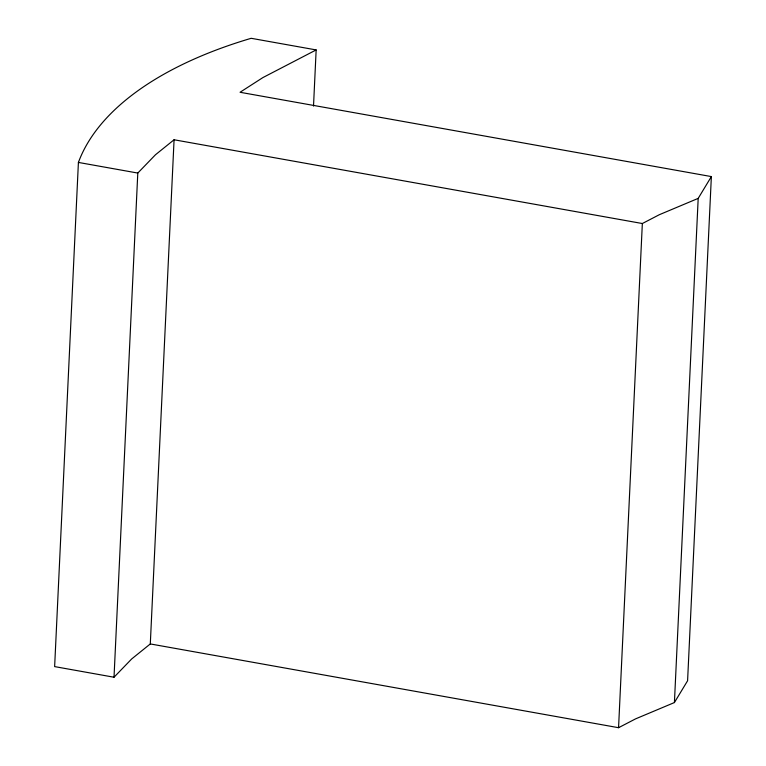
<?xml version="1.0" encoding="UTF-8"?>
<svg xmlns="http://www.w3.org/2000/svg" width="766" height="766" viewBox="0 0 766 766"><rect width="100%" height="100%" fill="white"/><g stroke="black" fill="none" stroke-linecap="round" stroke-linejoin="round"><path stroke-width="1.15" d="M316.157 49.924L251.181 38.3A405.549 199.083 2.7 0 0 78.41 162.43L54.635 666.602L114.019 677.23L131.685 658.942L150.299 643.938L174.074 139.766L642.339 223.528L659.306 214.719L698.19 198.384L711.365 176.582L240.045 92.274L262.882 77.586L316.157 49.924L313.514 106.072M114.019 677.23L137.794 173.059L155.46 154.77L174.074 139.766M150.299 643.938L618.564 727.7L642.339 223.528M618.564 727.7L635.531 718.891L674.415 702.556L698.19 198.384M711.365 176.582L687.59 680.754L674.415 702.556M78.41 162.43L137.794 173.059"/></g></svg>
